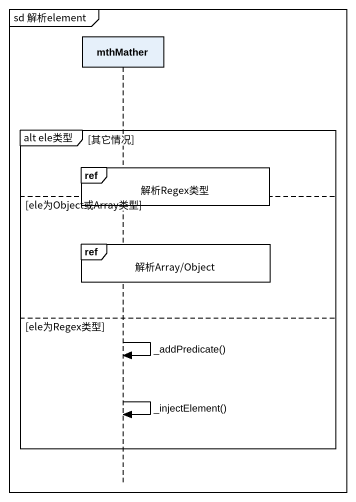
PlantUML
@startuml
mainframe sd 解析element
hide footbox
participant mthMather

group alt ele类型 [其它情况]
  ref over mthMather : 解析Regex类型
else ele为Object或Array类型
  ref over mthMather : 解析Array/Object
else ele为Regex类型
  mthMather -> mthMather : _addPredicate()
  mthMather -> mthMather : _injectElement()
end
@enduml
